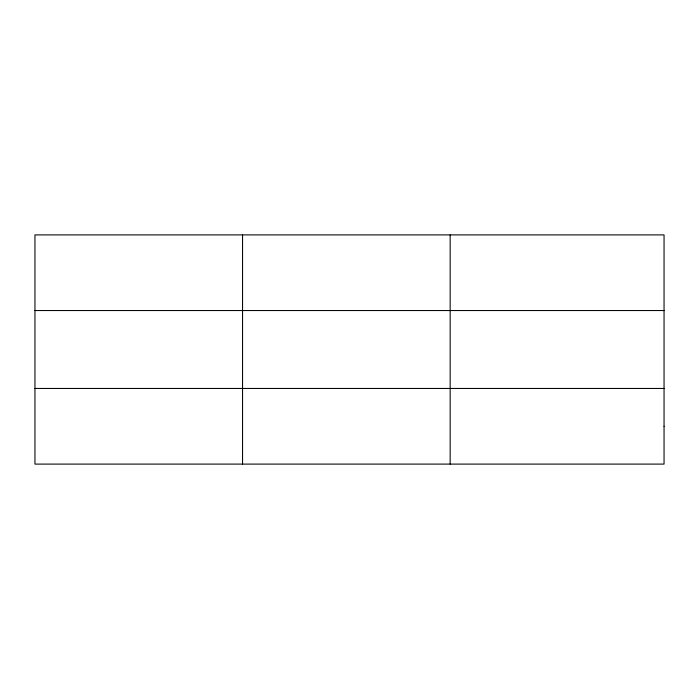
<?xml version="1.0" encoding="UTF-8"?>
<svg xmlns="http://www.w3.org/2000/svg" width="699" height="699" viewBox="0 0 699 699"><rect width="100%" height="100%" fill="white"/><g stroke="black" fill="none" stroke-linecap="round" stroke-linejoin="round"><path stroke-width="1.05" d="M242.553 234.899L242.553 464.101M450.156 234.899L450.156 464.101M34.95 310.539L664.05 310.539M34.95 388.461L664.05 388.461M664.05 426.276L664.05 464.101L34.95 464.101L34.95 234.899L664.05 234.899L664.05 426.276"/></g></svg>
